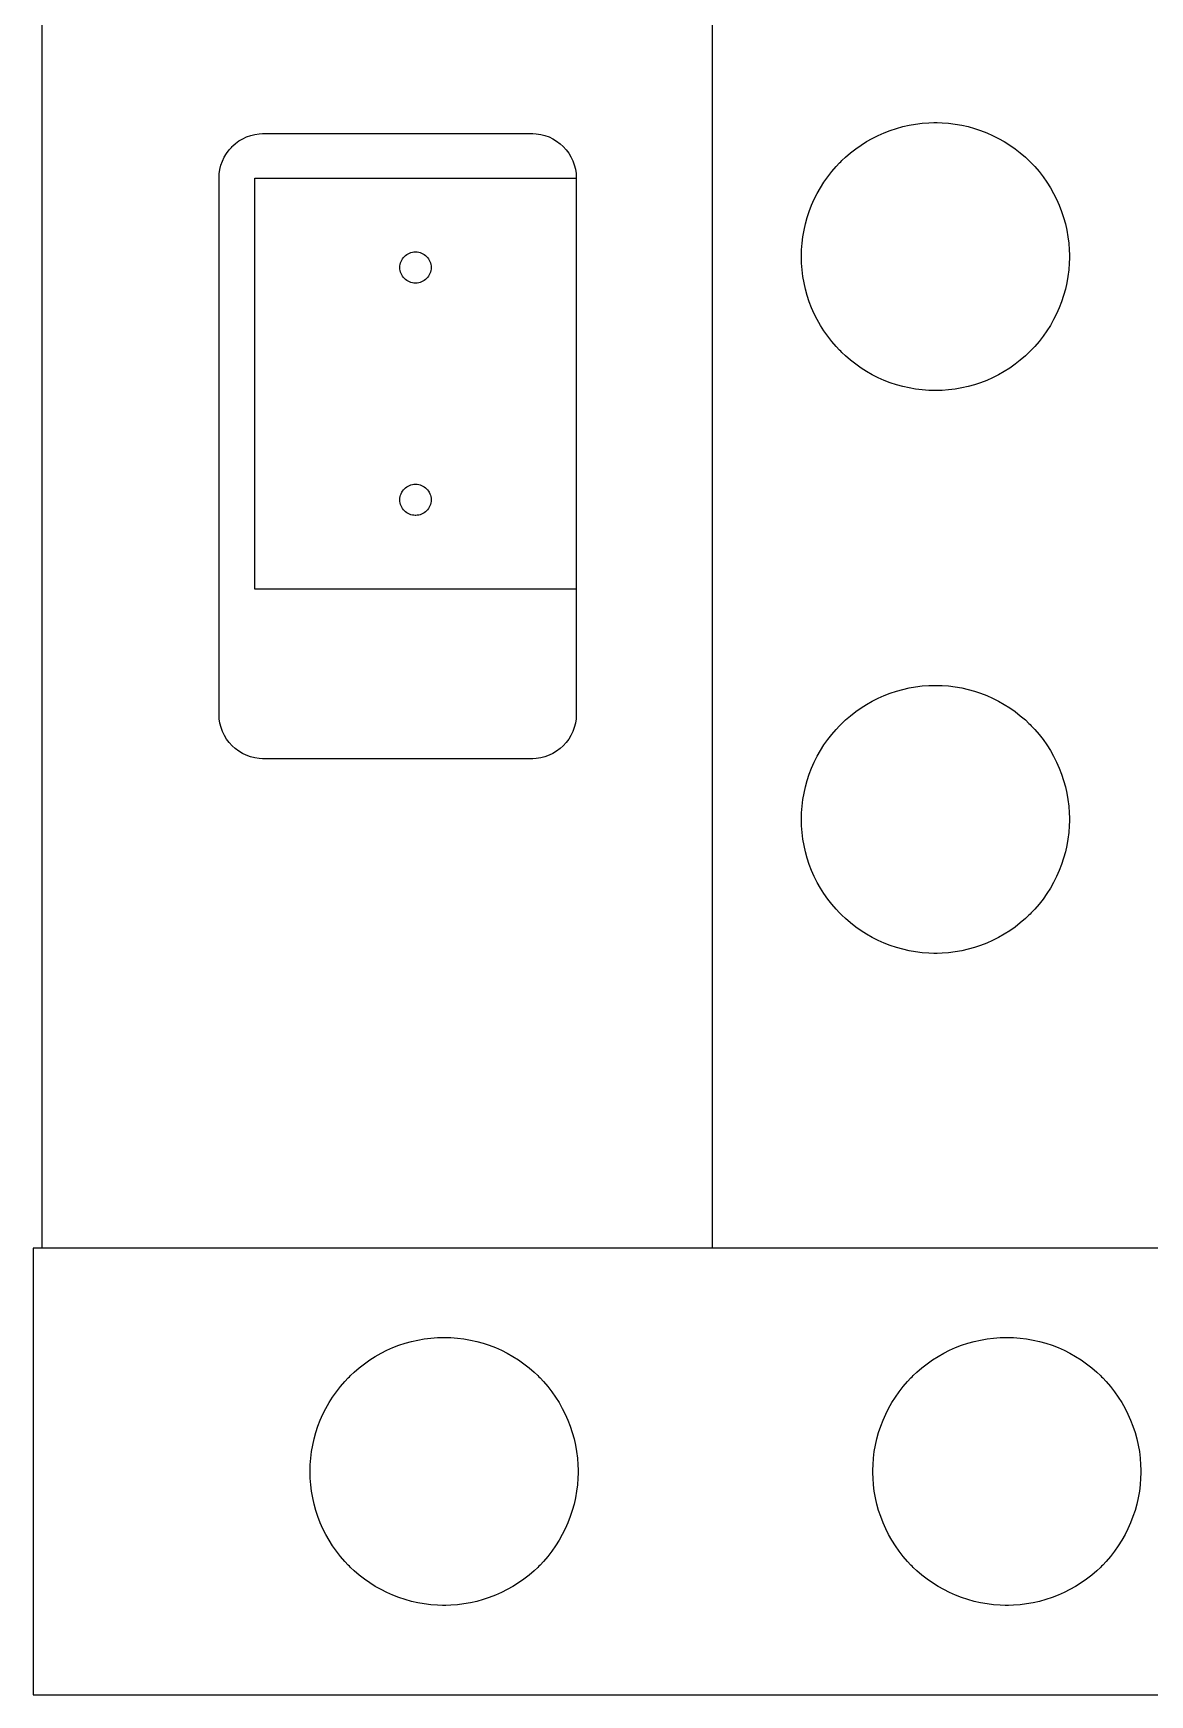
# Model space of a CAD drawing. Extents: x 4 to 852, y 115 to 636.
# Drawn here: x 4.1 to 129.1, y 333 to 519 of the extents above; entities that cross this region are included whole.
import ezdxf

# ---------------------------------------------------------------- set-up
doc = ezdxf.new("R2010")
doc.units = 0

msp = doc.modelspace()

# ---------------------------------------------------------------- linework, layer by layer
for p, q in [((80.136195, 632.98689), (80.136195, 382.988205)), ((5.136298, 382.988205), (5.136298, 572.986964)), ((98.726878, 507.550048), (99.395977, 507.846048)), ((99.395977, 507.846048), (100.078577, 508.110048)), ((100.078577, 508.110048), (100.773576, 508.340048)), ((100.773576, 508.340048), (101.479976, 508.536046)), ((101.479976, 508.536046), (102.196173, 508.697047)), ((102.196173, 508.697047), (102.921072, 508.823047)), ((102.921072, 508.823047), (103.653173, 508.915045)), ((103.653173, 508.915045), (104.392172, 508.969046)), ((104.392172, 508.969046), (104.950169, 508.987038)), ((104.950169, 508.987038), (105.136169, 508.987038)), ((105.136169, 508.987038), (105.32217, 508.987038)), ((105.32217, 508.987038), (105.880168, 508.969046)), ((105.880168, 508.969046), (106.61917, 508.915045)), ((106.61917, 508.915045), (107.351168, 508.823047)), ((107.351168, 508.823047), (108.076167, 508.697047)), ((108.076167, 508.697047), (108.792166, 508.536046)), ((108.792166, 508.536046), (109.499163, 508.340048)), ((109.499163, 508.340048), (110.194165, 508.110048)), ((110.194165, 508.110048), (110.876162, 507.846048)), ((110.876162, 507.846048), (111.545163, 507.550048)), ((25.774662, 505.53705), (26.066861, 505.932049)), ((26.066861, 505.932049), (26.311661, 506.211049)), ((26.311661, 506.211049), (26.399061, 506.298049)), ((26.399061, 506.298049), (26.486461, 506.386049)), ((26.486461, 506.386049), (26.76576, 506.630048)), ((26.76576, 506.630048), (27.16056, 506.92305)), ((27.16056, 506.92305), (27.580159, 507.173049)), ((27.580159, 507.173049), (28.021159, 507.382048)), ((28.021159, 507.382048), (28.480358, 507.547048)), ((28.480358, 507.547048), (28.954458, 507.667047)), ((28.954458, 507.667047), (29.440357, 507.739048)), ((29.440357, 507.739048), (29.811056, 507.76204)), ((29.811056, 507.76204), (29.934656, 507.76204)), ((29.934656, 507.76204), (59.934618, 507.76204)), ((59.934618, 507.76204), (60.062219, 507.76204)), ((60.062219, 507.76204), (60.445719, 507.737037)), ((60.445719, 507.737037), (60.942217, 507.661038)), ((60.942217, 507.661038), (61.421416, 507.539036)), ((61.421416, 507.539036), (61.880716, 507.371036)), ((61.880716, 507.371036), (62.317815, 507.160037)), ((62.317815, 507.160037), (62.730015, 506.910038)), ((62.730015, 506.910038), (63.115015, 506.621039)), ((63.115015, 506.621039), (63.470014, 506.298039)), ((63.470014, 506.298039), (63.792815, 505.94304)), ((63.792815, 505.94304), (64.080515, 505.55804)), ((95.629783, 505.591052), (96.21208, 506.044049)), ((96.21208, 506.044049), (96.814081, 506.468049)), ((96.814081, 506.468049), (97.434779, 506.86005)), ((97.434779, 506.86005), (98.072879, 507.22105)), ((98.072879, 507.22105), (98.726878, 507.550048)), ((111.545163, 507.550048), (112.199162, 507.22105)), ((112.199162, 507.22105), (112.837161, 506.86005)), ((112.837161, 506.86005), (113.458159, 506.468049)), ((113.458159, 506.468049), (114.060159, 506.044049)), ((114.060159, 506.044049), (114.642157, 505.591052)), ((25.031562, 503.743053), (25.150562, 504.216051)), ((25.150562, 504.216051), (25.315162, 504.676052)), ((25.315162, 504.676052), (25.523662, 505.118051)), ((25.523662, 505.118051), (25.774662, 505.53705)), ((64.080515, 505.55804), (64.331014, 505.146042)), ((64.331014, 505.146042), (64.541514, 504.710041)), ((64.541514, 504.710041), (64.709712, 504.250042)), ((64.709712, 504.250042), (64.832912, 503.771043)), ((94.016584, 504.055052), (94.397983, 504.464052)), ((94.397983, 504.464052), (94.529584, 504.594053)), ((94.529584, 504.594053), (94.661084, 504.72605)), ((94.661084, 504.72605), (95.068582, 505.10805)), ((95.068582, 505.10805), (95.629783, 505.591052)), ((114.642157, 505.591052), (115.204158, 505.10805)), ((115.204158, 505.10805), (115.611158, 504.72605)), ((115.611158, 504.72605), (115.743156, 504.594053)), ((115.743156, 504.594053), (115.874156, 504.464052)), ((115.874156, 504.464052), (116.255155, 504.055052)), ((24.934663, 502.886053), (24.958962, 503.257054)), ((24.934663, 502.762053), (24.934663, 502.886053)), ((24.934664, 502.762043), (24.934663, 502.762053)), ((24.934664, 442.762119), (24.934664, 502.762043)), ((24.958962, 503.257054), (25.031562, 503.743053)), ((28.934658, 456.762111), (28.934658, 502.762053)), ((28.934658, 502.762053), (64.934613, 502.762053)), ((64.832912, 503.771043), (64.908713, 503.275043)), ((64.908713, 503.275043), (64.934615, 502.890043)), ((64.934615, 502.890043), (64.934615, 502.762043)), ((64.934615, 502.762043), (64.934615, 442.762119)), ((92.264087, 501.689056), (92.656386, 502.310056)), ((92.656386, 502.310056), (93.079584, 502.912054)), ((93.079584, 502.912054), (93.533185, 503.494054)), ((93.533185, 503.494054), (94.016584, 504.055052)), ((116.255155, 504.055052), (116.739154, 503.494054)), ((116.739154, 503.494054), (117.193155, 502.912054)), ((117.193155, 502.912054), (117.616155, 502.310056)), ((117.616155, 502.310056), (118.008153, 501.689056)), ((91.277988, 499.728059), (91.574388, 500.397057)), ((91.574388, 500.397057), (91.903288, 501.051056)), ((91.903288, 501.051056), (92.264087, 501.689056)), ((118.008153, 501.689056), (118.369152, 501.051056)), ((118.369152, 501.051056), (118.698153, 500.397057)), ((118.698153, 500.397057), (118.994153, 499.728059)), ((90.784589, 498.350061), (91.014588, 499.046059)), ((91.014588, 499.046059), (91.277988, 499.728059)), ((118.994153, 499.728059), (119.258151, 499.046059)), ((119.258151, 499.046059), (119.488151, 498.350061)), ((90.300489, 496.203062), (90.42709, 496.928062)), ((90.42709, 496.928062), (90.588588, 497.64406)), ((90.588588, 497.64406), (90.784589, 498.350061)), ((119.488151, 498.350061), (119.684151, 497.64406)), ((119.684151, 497.64406), (119.845153, 496.928062)), ((119.845153, 496.928062), (119.972152, 496.203062)), ((90.15459, 494.732065), (90.209589, 495.471064)), ((90.209589, 495.471064), (90.300489, 496.203062)), ((119.972152, 496.203062), (120.06315, 495.471064)), ((120.06315, 495.471064), (120.118152, 494.732065)), ((45.184619, 492.808065), (45.193429, 492.942066)), ((45.193429, 492.942066), (45.220031, 493.115066)), ((45.220031, 493.115066), (45.263229, 493.283066)), ((45.263229, 493.283066), (45.32193, 493.444065)), ((45.32193, 493.444065), (45.39573, 493.597065)), ((45.39573, 493.597065), (45.48333, 493.742064)), ((45.48333, 493.742064), (45.584129, 493.876065)), ((45.584129, 493.876065), (45.697129, 494.000065)), ((45.697129, 494.000065), (45.821428, 494.114066)), ((45.821428, 494.114066), (45.95613, 494.214065)), ((45.95613, 494.214065), (46.100428, 494.301065)), ((46.100428, 494.301065), (46.253328, 494.375063)), ((46.253328, 494.375063), (46.414128, 494.435066)), ((46.414128, 494.435066), (46.581829, 494.478066)), ((46.581829, 494.478066), (46.755528, 494.504074)), ((46.755528, 494.504074), (46.889727, 494.512065)), ((46.889727, 494.512065), (46.934626, 494.512065)), ((46.934626, 494.512065), (46.979127, 494.512065)), ((46.979127, 494.512065), (47.113426, 494.504074)), ((47.113426, 494.504074), (47.287228, 494.478066)), ((47.287228, 494.478066), (47.454826, 494.435066)), ((47.454826, 494.435066), (47.615727, 494.375063)), ((47.615727, 494.375063), (47.768626, 494.301065)), ((47.768626, 494.301065), (47.912927, 494.214065)), ((47.912927, 494.214065), (48.047627, 494.114066)), ((48.047627, 494.114066), (48.171925, 494.000065)), ((48.171925, 494.000065), (48.284825, 493.876065)), ((48.284825, 493.876065), (48.385727, 493.742064)), ((48.385727, 493.742064), (48.473224, 493.597065)), ((48.473224, 493.597065), (48.546926, 493.444065)), ((48.546926, 493.444065), (48.605825, 493.283066)), ((48.605825, 493.283066), (48.648926, 493.115066)), ((48.648926, 493.115066), (48.675426, 492.942066)), ((48.675426, 492.942066), (48.684634, 492.808065)), ((90.136202, 494.173065), (90.15459, 494.732065)), ((90.136202, 493.987066), (90.136202, 494.173065)), ((90.136202, 493.803064), (90.136202, 493.987066)), ((90.15459, 493.244066), (90.136202, 493.803064)), ((90.209589, 492.505068), (90.15459, 493.244066)), ((120.118152, 493.244066), (120.06315, 492.505068)), ((120.118152, 494.732065), (120.136144, 494.173065)), ((120.136144, 493.803064), (120.118152, 493.244066)), ((120.136144, 494.173065), (120.136144, 493.987066)), ((120.136144, 493.987066), (120.136144, 493.803064)), ((45.184619, 492.762068), (45.184619, 492.808065)), ((45.184619, 492.718067), (45.184619, 492.762068)), ((45.193429, 492.585067), (45.184619, 492.718067)), ((45.220031, 492.411066), (45.193429, 492.585067)), ((45.263229, 492.243067), (45.220031, 492.411066)), ((45.32193, 492.082068), (45.263229, 492.243067)), ((45.39573, 491.929068), (45.32193, 492.082068)), ((45.48333, 491.785068), (45.39573, 491.929068)), ((45.584129, 491.650068), (45.48333, 491.785068)), ((45.697129, 491.525068), (45.584129, 491.650068)), ((45.821428, 491.412067), (45.697129, 491.525068)), ((45.95613, 491.312068), (45.821428, 491.412067)), ((46.100428, 491.225068), (45.95613, 491.312068)), ((46.253328, 491.150069), (46.100428, 491.225068)), ((46.414128, 491.09107), (46.253328, 491.150069)), ((46.581829, 491.04807), (46.414128, 491.09107)), ((46.755528, 491.022061), (46.581829, 491.04807)), ((47.287228, 491.04807), (47.113426, 491.022061)), ((47.454826, 491.09107), (47.287228, 491.04807)), ((47.615727, 491.150069), (47.454826, 491.09107)), ((47.768626, 491.225068), (47.615727, 491.150069)), ((47.912927, 491.312068), (47.768626, 491.225068)), ((48.047627, 491.412067), (47.912927, 491.312068)), ((48.171925, 491.525068), (48.047627, 491.412067)), ((48.284825, 491.650068), (48.171925, 491.525068)), ((48.385727, 491.785068), (48.284825, 491.650068)), ((48.473224, 491.929068), (48.385727, 491.785068)), ((48.546926, 492.082068), (48.473224, 491.929068)), ((48.605825, 492.243067), (48.546926, 492.082068)), ((48.648926, 492.411066), (48.605825, 492.243067)), ((48.675426, 492.585067), (48.648926, 492.411066)), ((48.684634, 492.718067), (48.675426, 492.585067)), ((48.684634, 492.808065), (48.684634, 492.762068)), ((48.684634, 492.762068), (48.684634, 492.718067)), ((90.300489, 491.773067), (90.209589, 492.505068)), ((90.42709, 491.04807), (90.300489, 491.773067)), ((90.588588, 490.332068), (90.42709, 491.04807)), ((119.845153, 491.04807), (119.684151, 490.332068)), ((119.972152, 491.773067), (119.845153, 491.04807)), ((120.06315, 492.505068), (119.972152, 491.773067)), ((46.889727, 491.01206), (46.755528, 491.022061)), ((46.934626, 491.01206), (46.889727, 491.01206)), ((46.979127, 491.01206), (46.934626, 491.01206)), ((47.113426, 491.022061), (46.979127, 491.01206)), ((90.784589, 489.625071), (90.588588, 490.332068)), ((91.014588, 488.930072), (90.784589, 489.625071)), ((119.488151, 489.625071), (119.258151, 488.930072)), ((119.684151, 490.332068), (119.488151, 489.625071)), ((91.277988, 488.247072), (91.014588, 488.930072)), ((91.574388, 487.579072), (91.277988, 488.247072)), ((91.903288, 486.925073), (91.574388, 487.579072)), ((118.698153, 487.579072), (118.369152, 486.925073)), ((118.994153, 488.247072), (118.698153, 487.579072)), ((119.258151, 488.930072), (118.994153, 488.247072)), ((92.264087, 486.286076), (91.903288, 486.925073)), ((92.656386, 485.667076), (92.264087, 486.286076)), ((93.079584, 485.064075), (92.656386, 485.667076)), ((117.616155, 485.667076), (117.193155, 485.064075)), ((118.008153, 486.286076), (117.616155, 485.667076)), ((118.369152, 486.925073), (118.008153, 486.286076)), ((93.533185, 484.482078), (93.079584, 485.064075)), ((94.016584, 483.921077), (93.533185, 484.482078)), ((94.397983, 483.512079), (94.016584, 483.921077)), ((116.255155, 483.921077), (115.874156, 483.512079)), ((116.739154, 484.482078), (116.255155, 483.921077)), ((117.193155, 485.064075), (116.739154, 484.482078)), ((94.529584, 483.382079), (94.397983, 483.512079)), ((94.661084, 483.250079), (94.529584, 483.382079)), ((95.068582, 482.868079), (94.661084, 483.250079)), ((95.629783, 482.38508), (95.068582, 482.868079)), ((96.21208, 481.932079), (95.629783, 482.38508)), ((96.814081, 481.50808), (96.21208, 481.932079)), ((114.060159, 481.932079), (113.458159, 481.50808)), ((114.642157, 482.38508), (114.060159, 481.932079)), ((115.204158, 482.868079), (114.642157, 482.38508)), ((115.611158, 483.250079), (115.204158, 482.868079)), ((115.743156, 483.382079), (115.611158, 483.250079)), ((115.874156, 483.512079), (115.743156, 483.382079)), ((97.434779, 481.117082), (96.814081, 481.50808)), ((98.072879, 480.755082), (97.434779, 481.117082)), ((98.726878, 480.426081), (98.072879, 480.755082)), ((99.395977, 480.130081), (98.726878, 480.426081)), ((100.078577, 479.867083), (99.395977, 480.130081)), ((110.876162, 480.130081), (110.194165, 479.867083)), ((111.545163, 480.426081), (110.876162, 480.130081)), ((112.199162, 480.755082), (111.545163, 480.426081)), ((112.837161, 481.117082), (112.199162, 480.755082)), ((113.458159, 481.50808), (112.837161, 481.117082)), ((100.773576, 479.636084), (100.078577, 479.867083)), ((101.479976, 479.440083), (100.773576, 479.636084)), ((102.196173, 479.279085), (101.479976, 479.440083)), ((102.921072, 479.153085), (102.196173, 479.279085)), ((103.653173, 479.061084), (102.921072, 479.153085)), ((104.392172, 479.007083), (103.653173, 479.061084)), ((104.950169, 478.98708), (104.392172, 479.007083)), ((105.136169, 478.98708), (104.950169, 478.98708)), ((105.32217, 478.98708), (105.136169, 478.98708)), ((105.880168, 479.007083), (105.32217, 478.98708)), ((106.61917, 479.061084), (105.880168, 479.007083)), ((107.351168, 479.153085), (106.61917, 479.061084)), ((108.076167, 479.279085), (107.351168, 479.153085)), ((108.792166, 479.440083), (108.076167, 479.279085)), ((109.499163, 479.636084), (108.792166, 479.440083)), ((110.194165, 479.867083), (109.499163, 479.636084)), ((45.184619, 466.8081), (45.193429, 466.941098)), ((45.193429, 466.941098), (45.220031, 467.115098)), ((45.220031, 467.115098), (45.263229, 467.283098)), ((45.263229, 467.283098), (45.32193, 467.444099)), ((45.32193, 467.444099), (45.39573, 467.5971)), ((45.39573, 467.5971), (45.48333, 467.742099)), ((45.48333, 467.742099), (45.584129, 467.876097)), ((45.584129, 467.876097), (45.697129, 468.000096)), ((45.697129, 468.000096), (45.821428, 468.114097)), ((45.821428, 468.114097), (45.95613, 468.214097)), ((45.95613, 468.214097), (46.100428, 468.301097)), ((46.100428, 468.301097), (46.253328, 468.375098)), ((46.253328, 468.375098), (46.414128, 468.435097)), ((46.414128, 468.435097), (46.581829, 468.478097)), ((46.581829, 468.478097), (46.755528, 468.504106)), ((46.755528, 468.504106), (46.889727, 468.512096)), ((46.889727, 468.512096), (46.934626, 468.512096)), ((46.934626, 468.512096), (46.979127, 468.512096)), ((46.979127, 468.512096), (47.113426, 468.504106)), ((47.113426, 468.504106), (47.287228, 468.478097)), ((47.287228, 468.478097), (47.454826, 468.435097)), ((47.454826, 468.435097), (47.615727, 468.375098)), ((47.615727, 468.375098), (47.768626, 468.301097)), ((47.768626, 468.301097), (47.912927, 468.214097)), ((47.912927, 468.214097), (48.047627, 468.114097)), ((48.047627, 468.114097), (48.171925, 468.000096)), ((48.171925, 468.000096), (48.284825, 467.876097)), ((48.284825, 467.876097), (48.385727, 467.742099)), ((48.385727, 467.742099), (48.473224, 467.5971)), ((48.473224, 467.5971), (48.546926, 467.444099)), ((48.546926, 467.444099), (48.605825, 467.283098)), ((48.605825, 467.283098), (48.648926, 467.115098)), ((48.648926, 467.115098), (48.675426, 466.941098)), ((48.675426, 466.941098), (48.684634, 466.8081)), ((45.184619, 466.762099), (45.184619, 466.8081)), ((45.184619, 466.718099), (45.184619, 466.762099)), ((45.193429, 466.585099), (45.184619, 466.718099)), ((45.220031, 466.411101), (45.193429, 466.585099)), ((45.263229, 466.243099), (45.220031, 466.411101)), ((45.32193, 466.0821), (45.263229, 466.243099)), ((45.39573, 465.9291), (45.32193, 466.0821)), ((45.48333, 465.7851), (45.39573, 465.9291)), ((45.584129, 465.650099), (45.48333, 465.7851)), ((45.697129, 465.5251), (45.584129, 465.650099)), ((45.821428, 465.412102), (45.697129, 465.5251)), ((45.95613, 465.3121), (45.821428, 465.412102)), ((46.100428, 465.225102), (45.95613, 465.3121)), ((46.253328, 465.150101), (46.100428, 465.225102)), ((46.414128, 465.091102), (46.253328, 465.150101)), ((46.581829, 465.048102), (46.414128, 465.091102)), ((46.755528, 465.022093), (46.581829, 465.048102)), ((46.889727, 465.012092), (46.755528, 465.022093)), ((46.934626, 465.012092), (46.889727, 465.012092)), ((46.979127, 465.012092), (46.934626, 465.012092)), ((47.113426, 465.022093), (46.979127, 465.012092)), ((47.287228, 465.048102), (47.113426, 465.022093)), ((47.454826, 465.091102), (47.287228, 465.048102)), ((47.615727, 465.150101), (47.454826, 465.091102)), ((47.768626, 465.225102), (47.615727, 465.150101)), ((47.912927, 465.3121), (47.768626, 465.225102)), ((48.047627, 465.412102), (47.912927, 465.3121)), ((48.171925, 465.5251), (48.047627, 465.412102)), ((48.284825, 465.650099), (48.171925, 465.5251)), ((48.385727, 465.7851), (48.284825, 465.650099)), ((48.473224, 465.9291), (48.385727, 465.7851)), ((48.546926, 466.0821), (48.473224, 465.9291)), ((48.605825, 466.243099), (48.546926, 466.0821)), ((48.648926, 466.411101), (48.605825, 466.243099)), ((48.675426, 466.585099), (48.648926, 466.411101)), ((48.684634, 466.718099), (48.675426, 466.585099)), ((48.684634, 466.8081), (48.684634, 466.762099)), ((48.684634, 466.762099), (48.684634, 466.718099)), ((64.934613, 456.762111), (28.934658, 456.762111)), ((98.072879, 444.221128), (98.726878, 444.550126)), ((98.726878, 444.550126), (99.395977, 444.846126)), ((99.395977, 444.846126), (100.078577, 445.110127)), ((100.078577, 445.110127), (100.773576, 445.340126)), ((100.773576, 445.340126), (101.479976, 445.536127)), ((101.479976, 445.536127), (102.196173, 445.697125)), ((102.196173, 445.697125), (102.921072, 445.823125)), ((102.921072, 445.823125), (103.653173, 445.915126)), ((103.653173, 445.915126), (104.392172, 445.969125)), ((104.392172, 445.969125), (104.950169, 445.987116)), ((104.950169, 445.987116), (105.136169, 445.987116)), ((105.136169, 445.987116), (105.32217, 445.987116)), ((105.32217, 445.987116), (105.880168, 445.969125)), ((105.880168, 445.969125), (106.61917, 445.915126)), ((106.61917, 445.915126), (107.351168, 445.823125)), ((107.351168, 445.823125), (108.076167, 445.697125)), ((108.076167, 445.697125), (108.792166, 445.536127)), ((108.792166, 445.536127), (109.499163, 445.340126)), ((109.499163, 445.340126), (110.194165, 445.110127)), ((110.194165, 445.110127), (110.876162, 444.846126)), ((110.876162, 444.846126), (111.545163, 444.550126)), ((111.545163, 444.550126), (112.199162, 444.221128)), ((24.934664, 442.63512), (24.934664, 442.762119)), ((64.934615, 442.762119), (64.934615, 442.63512)), ((95.629783, 442.59113), (96.21208, 443.044128)), ((96.21208, 443.044128), (96.814081, 443.468127)), ((96.814081, 443.468127), (97.434779, 443.860128)), ((97.434779, 443.860128), (98.072879, 444.221128)), ((112.199162, 444.221128), (112.837161, 443.860128)), ((112.837161, 443.860128), (113.458159, 443.468127)), ((113.458159, 443.468127), (114.060159, 443.044128)), ((114.060159, 443.044128), (114.642157, 442.59113)), ((24.960363, 442.25112), (24.934664, 442.63512)), ((25.036163, 441.755119), (24.960363, 442.25112)), ((25.159362, 441.276121), (25.036163, 441.755119)), ((25.327362, 440.816122), (25.159362, 441.276121)), ((64.709712, 441.276121), (64.541514, 440.816122)), ((64.832912, 441.755119), (64.709712, 441.276121)), ((64.908713, 442.25112), (64.832912, 441.755119)), ((64.934615, 442.63512), (64.908713, 442.25112)), ((93.533185, 440.494132), (94.016584, 441.05513)), ((94.016584, 441.05513), (94.397983, 441.464131)), ((94.397983, 441.464131), (94.529584, 441.594131)), ((94.529584, 441.594131), (94.661084, 441.726131)), ((94.661084, 441.726131), (95.068582, 442.108131)), ((95.068582, 442.108131), (95.629783, 442.59113)), ((114.642157, 442.59113), (115.204158, 442.108131)), ((115.204158, 442.108131), (115.611158, 441.726131)), ((115.611158, 441.726131), (115.743156, 441.594131)), ((115.743156, 441.594131), (115.874156, 441.464131)), ((115.874156, 441.464131), (116.255155, 441.05513)), ((116.255155, 441.05513), (116.739154, 440.494132)), ((25.537962, 440.379121), (25.327362, 440.816122)), ((25.788561, 439.968123), (25.537962, 440.379121)), ((26.076261, 439.582123), (25.788561, 439.968123)), ((26.399061, 439.228124), (26.076261, 439.582123)), ((26.75406, 438.905124), (26.399061, 439.228124)), ((63.470014, 439.228124), (63.115015, 438.905124)), ((63.792815, 439.582123), (63.470014, 439.228124)), ((64.080515, 439.968123), (63.792815, 439.582123)), ((64.331014, 440.379121), (64.080515, 439.968123)), ((64.541514, 440.816122), (64.331014, 440.379121)), ((92.264087, 438.689134), (92.656386, 439.310134)), ((92.656386, 439.310134), (93.079584, 439.912132)), ((93.079584, 439.912132), (93.533185, 440.494132)), ((116.739154, 440.494132), (117.193155, 439.912132)), ((117.193155, 439.912132), (117.616155, 439.310134)), ((117.616155, 439.310134), (118.008153, 438.689134)), ((27.13896, 438.617125), (26.75406, 438.905124)), ((27.551259, 438.367123), (27.13896, 438.617125)), ((27.988359, 438.155124), (27.551259, 438.367123)), ((28.447658, 437.987124), (27.988359, 438.155124)), ((28.926858, 437.865125), (28.447658, 437.987124)), ((29.423357, 437.789126), (28.926858, 437.865125)), ((29.806656, 437.762125), (29.423357, 437.789126)), ((29.934656, 437.762125), (29.806656, 437.762125)), ((59.934618, 437.762125), (29.934656, 437.762125)), ((60.062219, 437.762125), (59.934618, 437.762125)), ((60.445719, 437.789126), (60.062219, 437.762125)), ((60.942217, 437.865125), (60.445719, 437.789126)), ((61.421416, 437.987124), (60.942217, 437.865125)), ((61.880716, 438.155124), (61.421416, 437.987124)), ((62.317815, 438.367123), (61.880716, 438.155124)), ((62.730015, 438.617125), (62.317815, 438.367123)), ((63.115015, 438.905124), (62.730015, 438.617125)), ((91.277988, 436.728137), (91.574388, 437.397136)), ((91.574388, 437.397136), (91.903288, 438.051134)), ((91.903288, 438.051134), (92.264087, 438.689134)), ((118.008153, 438.689134), (118.369152, 438.051134)), ((118.369152, 438.051134), (118.698153, 437.397136)), ((118.698153, 437.397136), (118.994153, 436.728137)), ((90.588588, 434.644139), (90.784589, 435.350139)), ((90.784589, 435.350139), (91.014588, 436.046138)), ((91.014588, 436.046138), (91.277988, 436.728137)), ((118.994153, 436.728137), (119.258151, 436.046138)), ((119.258151, 436.046138), (119.488151, 435.350139)), ((119.488151, 435.350139), (119.684151, 434.644139)), ((90.300489, 433.20314), (90.42709, 433.92814)), ((90.42709, 433.92814), (90.588588, 434.644139)), ((119.684151, 434.644139), (119.845153, 433.92814)), ((119.845153, 433.92814), (119.972152, 433.20314)), ((90.136202, 431.173143), (90.15459, 431.732144)), ((90.15459, 431.732144), (90.209589, 432.471142)), ((90.209589, 432.471142), (90.300489, 433.20314)), ((119.972152, 433.20314), (120.06315, 432.471142)), ((120.06315, 432.471142), (120.118152, 431.732144)), ((120.118152, 431.732144), (120.136144, 431.173143)), ((90.136202, 430.987144), (90.136202, 431.173143)), ((90.136202, 430.803145), (90.136202, 430.987144)), ((90.15459, 430.244145), (90.136202, 430.803145)), ((90.209589, 429.505146), (90.15459, 430.244145)), ((120.118152, 430.244145), (120.06315, 429.505146)), ((120.136144, 430.803145), (120.118152, 430.244145)), ((120.136144, 431.173143), (120.136144, 430.987144)), ((120.136144, 430.987144), (120.136144, 430.803145)), ((90.300489, 428.773148), (90.209589, 429.505146)), ((90.42709, 428.048148), (90.300489, 428.773148)), ((90.588588, 427.33215), (90.42709, 428.048148)), ((119.845153, 428.048148), (119.684151, 427.33215)), ((119.972152, 428.773148), (119.845153, 428.048148)), ((120.06315, 429.505146), (119.972152, 428.773148)), ((90.784589, 426.625149), (90.588588, 427.33215)), ((91.014588, 425.930151), (90.784589, 426.625149)), ((119.488151, 426.625149), (119.258151, 425.930151)), ((119.684151, 427.33215), (119.488151, 426.625149)), ((91.277988, 425.247151), (91.014588, 425.930151)), ((91.574388, 424.579153), (91.277988, 425.247151)), ((91.903288, 423.925154), (91.574388, 424.579153)), ((118.698153, 424.579153), (118.369152, 423.925154)), ((118.994153, 425.247151), (118.698153, 424.579153)), ((119.258151, 425.930151), (118.994153, 425.247151)), ((92.264087, 423.286154), (91.903288, 423.925154)), ((92.656386, 422.667154), (92.264087, 423.286154)), ((93.079584, 422.064156), (92.656386, 422.667154)), ((117.616155, 422.667154), (117.193155, 422.064156)), ((118.008153, 423.286154), (117.616155, 422.667154)), ((118.369152, 423.925154), (118.008153, 423.286154)), ((93.533185, 421.482156), (93.079584, 422.064156)), ((94.016584, 420.921158), (93.533185, 421.482156)), ((94.397983, 420.512158), (94.016584, 420.921158)), ((94.529584, 420.382157), (94.397983, 420.512158)), ((94.661084, 420.250157), (94.529584, 420.382157)), ((115.743156, 420.382157), (115.611158, 420.250157)), ((115.874156, 420.512158), (115.743156, 420.382157)), ((116.255155, 420.921158), (115.874156, 420.512158)), ((116.739154, 421.482156), (116.255155, 420.921158)), ((117.193155, 422.064156), (116.739154, 421.482156)), ((95.068582, 419.868157), (94.661084, 420.250157)), ((95.629783, 419.385158), (95.068582, 419.868157)), ((96.21208, 418.93216), (95.629783, 419.385158)), ((96.814081, 418.508161), (96.21208, 418.93216)), ((97.434779, 418.11716), (96.814081, 418.508161)), ((113.458159, 418.508161), (112.837161, 418.11716)), ((114.060159, 418.93216), (113.458159, 418.508161)), ((114.642157, 419.385158), (114.060159, 418.93216)), ((115.204158, 419.868157), (114.642157, 419.385158)), ((115.611158, 420.250157), (115.204158, 419.868157)), ((98.072879, 417.75516), (97.434779, 418.11716)), ((98.726878, 417.426162), (98.072879, 417.75516)), ((99.395977, 417.130162), (98.726878, 417.426162)), ((100.078577, 416.867162), (99.395977, 417.130162)), ((100.773576, 416.636162), (100.078577, 416.867162)), ((110.194165, 416.867162), (109.499163, 416.636162)), ((110.876162, 417.130162), (110.194165, 416.867162)), ((111.545163, 417.426162), (110.876162, 417.130162)), ((112.199162, 417.75516), (111.545163, 417.426162)), ((112.837161, 418.11716), (112.199162, 417.75516)), ((101.479976, 416.440162), (100.773576, 416.636162)), ((102.196173, 416.279163), (101.479976, 416.440162)), ((102.921072, 416.153163), (102.196173, 416.279163)), ((103.653173, 416.061162), (102.921072, 416.153163)), ((104.392172, 416.007164), (103.653173, 416.061162)), ((104.950169, 415.987161), (104.392172, 416.007164)), ((105.136169, 415.987161), (104.950169, 415.987161)), ((105.32217, 415.987161), (105.136169, 415.987161)), ((105.880168, 416.007164), (105.32217, 415.987161)), ((106.61917, 416.061162), (105.880168, 416.007164)), ((107.351168, 416.153163), (106.61917, 416.061162)), ((108.076167, 416.279163), (107.351168, 416.153163)), ((108.792166, 416.440162), (108.076167, 416.279163)), ((109.499163, 416.636162), (108.792166, 416.440162)), ((224.132013, 382.988205), (4.132289, 382.988205)), ((4.132289, 382.988205), (4.132289, 332.988167)), ((44.391944, 371.846218), (45.074642, 372.110219)), ((45.074642, 372.110219), (45.769641, 372.340219)), ((45.769641, 372.340219), (46.476041, 372.536219)), ((46.476041, 372.536219), (47.19224, 372.697218)), ((47.19224, 372.697218), (47.91724, 372.824218)), ((47.91724, 372.824218), (48.649638, 372.915218)), ((48.649638, 372.915218), (49.388438, 372.970217)), ((49.388438, 372.970217), (49.946237, 372.988209)), ((49.946237, 372.988209), (50.132236, 372.988209)), ((50.132236, 372.988209), (50.318236, 372.988209)), ((50.318236, 372.988209), (50.876035, 372.970217)), ((50.876035, 372.970217), (51.614735, 372.915218)), ((51.614735, 372.915218), (52.347233, 372.824218)), ((52.347233, 372.824218), (53.072232, 372.697218)), ((53.072232, 372.697218), (53.788533, 372.536219)), ((53.788533, 372.536219), (54.494731, 372.340219)), ((54.494731, 372.340219), (55.18973, 372.110219)), ((55.18973, 372.110219), (55.872529, 371.846218)), ((107.392167, 371.846218), (108.074167, 372.110219)), ((108.074167, 372.110219), (108.769166, 372.340219)), ((108.769166, 372.340219), (109.476166, 372.536219)), ((109.476166, 372.536219), (110.192165, 372.697218)), ((110.192165, 372.697218), (110.917162, 372.824218)), ((110.917162, 372.824218), (111.649162, 372.915218)), ((111.649162, 372.915218), (112.388161, 372.970217)), ((112.388161, 372.970217), (112.946161, 372.988209)), ((112.946161, 372.988209), (113.132161, 372.988209)), ((113.132161, 372.988209), (113.31816, 372.988209)), ((113.31816, 372.988209), (113.87616, 372.970217)), ((113.87616, 372.970217), (114.615159, 372.915218)), ((114.615159, 372.915218), (115.347157, 372.824218)), ((115.347157, 372.824218), (116.072157, 372.697218)), ((116.072157, 372.697218), (116.788155, 372.536219)), ((116.788155, 372.536219), (117.494155, 372.340219)), ((117.494155, 372.340219), (118.189154, 372.110219)), ((118.189154, 372.110219), (118.872154, 371.846218)), ((41.208048, 370.04522), (41.810146, 370.46822)), ((41.810146, 370.46822), (42.430847, 370.860221)), ((42.430847, 370.860221), (43.068944, 371.22122)), ((43.068944, 371.22122), (43.722946, 371.550219)), ((43.722946, 371.550219), (44.391944, 371.846218)), ((55.872529, 371.846218), (56.541429, 371.550219)), ((56.541429, 371.550219), (57.195528, 371.22122)), ((57.195528, 371.22122), (57.833626, 370.860221)), ((57.833626, 370.860221), (58.454126, 370.46822)), ((58.454126, 370.46822), (59.056224, 370.04522)), ((104.20817, 370.04522), (104.810171, 370.46822)), ((104.810171, 370.46822), (105.431171, 370.860221)), ((105.431171, 370.860221), (106.069168, 371.22122)), ((106.069168, 371.22122), (106.723169, 371.550219)), ((106.723169, 371.550219), (107.392167, 371.846218)), ((118.872154, 371.846218), (119.541152, 371.550219)), ((119.541152, 371.550219), (120.195151, 371.22122)), ((120.195151, 371.22122), (120.83315, 370.860221)), ((120.83315, 370.860221), (121.454151, 370.46822)), ((121.454151, 370.46822), (122.056148, 370.04522)), ((39.012652, 368.056223), (39.394151, 368.463223)), ((39.394151, 368.463223), (39.525551, 368.595224)), ((39.525551, 368.595224), (39.657149, 368.726224)), ((39.657149, 368.726224), (40.064649, 369.107221)), ((40.064649, 369.107221), (40.625848, 369.591222)), ((40.625848, 369.591222), (41.208048, 370.04522)), ((59.056224, 370.04522), (59.638624, 369.591222)), ((59.638624, 369.591222), (60.199823, 369.107221)), ((60.199823, 369.107221), (60.607323, 368.726224)), ((60.607323, 368.726224), (60.738924, 368.595224)), ((60.738924, 368.595224), (60.870324, 368.463223)), ((60.870324, 368.463223), (61.251824, 368.056223)), ((102.012573, 368.056223), (102.394073, 368.463223)), ((102.394073, 368.463223), (102.525473, 368.595224)), ((102.525473, 368.595224), (102.657074, 368.726224)), ((102.657074, 368.726224), (103.064574, 369.107221)), ((103.064574, 369.107221), (103.625773, 369.591222)), ((103.625773, 369.591222), (104.20817, 370.04522)), ((122.056148, 370.04522), (122.638149, 369.591222)), ((122.638149, 369.591222), (123.200147, 369.107221)), ((123.200147, 369.107221), (123.607147, 368.726224)), ((123.607147, 368.726224), (123.739148, 368.595224)), ((123.739148, 368.595224), (123.870145, 368.463223)), ((123.870145, 368.463223), (124.252145, 368.056223)), ((37.652354, 366.310227), (38.075551, 366.912224)), ((38.075551, 366.912224), (38.52915, 367.494225)), ((38.52915, 367.494225), (39.012652, 368.056223)), ((61.251824, 368.056223), (61.735323, 367.494225)), ((61.735323, 367.494225), (62.188921, 366.912224)), ((62.188921, 366.912224), (62.612122, 366.310227)), ((100.652275, 366.310227), (101.075476, 366.912224)), ((101.075476, 366.912224), (101.529074, 367.494225)), ((101.529074, 367.494225), (102.012573, 368.056223)), ((124.252145, 368.056223), (124.735146, 367.494225)), ((124.735146, 367.494225), (125.189144, 366.912224)), ((125.189144, 366.912224), (125.612144, 366.310227)), ((36.570455, 364.397228), (36.899353, 365.051227)), ((36.899353, 365.051227), (37.260154, 365.689226)), ((37.260154, 365.689226), (37.652354, 366.310227)), ((62.612122, 366.310227), (63.004321, 365.689226)), ((63.004321, 365.689226), (63.36512, 365.051227)), ((63.36512, 365.051227), (63.69402, 364.397228)), ((99.570377, 364.397228), (99.899277, 365.051227)), ((99.899277, 365.051227), (100.260076, 365.689226)), ((100.260076, 365.689226), (100.652275, 366.310227)), ((125.612144, 366.310227), (126.004145, 365.689226)), ((126.004145, 365.689226), (126.365144, 365.051227)), ((126.365144, 365.051227), (126.694143, 364.397228)), ((35.780556, 362.351231), (36.010555, 363.04623)), ((36.010555, 363.04623), (36.274053, 363.72823)), ((36.274053, 363.72823), (36.570455, 364.397228)), ((63.69402, 364.397228), (63.990419, 363.72823)), ((63.990419, 363.72823), (64.25392, 363.04623)), ((64.25392, 363.04623), (64.483919, 362.351231)), ((98.780478, 362.351231), (99.010477, 363.04623)), ((99.010477, 363.04623), (99.273978, 363.72823)), ((99.273978, 363.72823), (99.570377, 364.397228)), ((126.694143, 364.397228), (126.990142, 363.72823)), ((126.990142, 363.72823), (127.254143, 363.04623)), ((127.254143, 363.04623), (127.484143, 362.351231)), ((35.296554, 360.203233), (35.423057, 360.928233)), ((35.423057, 360.928233), (35.584656, 361.644231)), ((35.584656, 361.644231), (35.780556, 362.351231)), ((64.483919, 362.351231), (64.679819, 361.644231)), ((64.679819, 361.644231), (64.841218, 360.928233)), ((64.841218, 360.928233), (64.967818, 360.203233)), ((98.296478, 360.203233), (98.422978, 360.928233)), ((98.422978, 360.928233), (98.584578, 361.644231)), ((98.584578, 361.644231), (98.780478, 362.351231)), ((127.484143, 362.351231), (127.68014, 361.644231)), ((127.68014, 361.644231), (127.841142, 360.928233)), ((127.841142, 360.928233), (127.968142, 360.203233)), ((35.150555, 358.732236), (35.205556, 359.471235)), ((35.205556, 359.471235), (35.296554, 360.203233)), ((64.967818, 360.203233), (65.058718, 359.471235)), ((65.058718, 359.471235), (65.113717, 358.732236)), ((98.150479, 358.732236), (98.205478, 359.471235)), ((98.205478, 359.471235), (98.296478, 360.203233)), ((127.968142, 360.203233), (128.059142, 359.471235)), ((128.059142, 359.471235), (128.114141, 358.732236)), ((35.132246, 358.174236), (35.150555, 358.732236)), ((35.132246, 357.988237), (35.132246, 358.174236)), ((35.132246, 357.802237), (35.132246, 357.988237)), ((35.150555, 357.244237), (35.132246, 357.802237)), ((35.205556, 356.505238), (35.150555, 357.244237)), ((65.113717, 357.244237), (65.058718, 356.505238)), ((65.113717, 358.732236), (65.132211, 358.174236)), ((65.132211, 357.802237), (65.113717, 357.244237)), ((65.132211, 358.174236), (65.132211, 357.988237)), ((65.132211, 357.988237), (65.132211, 357.802237)), ((98.13217, 358.174236), (98.150479, 358.732236)), ((98.13217, 357.988237), (98.13217, 358.174236)), ((98.13217, 357.802237), (98.13217, 357.988237)), ((98.150479, 357.244237), (98.13217, 357.802237)), ((98.205478, 356.505238), (98.150479, 357.244237)), ((128.114141, 357.244237), (128.059142, 356.505238)), ((128.114141, 358.732236), (128.132133, 358.174236)), ((128.132133, 357.802237), (128.114141, 357.244237)), ((128.132133, 358.174236), (128.132133, 357.988237)), ((128.132133, 357.988237), (128.132133, 357.802237)), ((35.296554, 355.77324), (35.205556, 356.505238)), ((35.423057, 355.048241), (35.296554, 355.77324)), ((64.967818, 355.77324), (64.841218, 355.048241)), ((65.058718, 356.505238), (64.967818, 355.77324)), ((98.296478, 355.77324), (98.205478, 356.505238)), ((98.422978, 355.048241), (98.296478, 355.77324)), ((127.968142, 355.77324), (127.841142, 355.048241)), ((128.059142, 356.505238), (127.968142, 355.77324)), ((35.584656, 354.332242), (35.423057, 355.048241)), ((35.780556, 353.625242), (35.584656, 354.332242)), ((36.010555, 352.930243), (35.780556, 353.625242)), ((64.483919, 353.625242), (64.25392, 352.930243)), ((64.679819, 354.332242), (64.483919, 353.625242)), ((64.841218, 355.048241), (64.679819, 354.332242)), ((98.584578, 354.332242), (98.422978, 355.048241)), ((98.780478, 353.625242), (98.584578, 354.332242)), ((99.010477, 352.930243), (98.780478, 353.625242)), ((127.484143, 353.625242), (127.254143, 352.930243)), ((127.68014, 354.332242), (127.484143, 353.625242)), ((127.841142, 355.048241), (127.68014, 354.332242)), ((36.274053, 352.248243), (36.010555, 352.930243)), ((36.570455, 351.579245), (36.274053, 352.248243)), ((36.899353, 350.925244), (36.570455, 351.579245)), ((63.69402, 351.579245), (63.36512, 350.925244)), ((63.990419, 352.248243), (63.69402, 351.579245)), ((64.25392, 352.930243), (63.990419, 352.248243)), ((99.273978, 352.248243), (99.010477, 352.930243)), ((99.570377, 351.579245), (99.273978, 352.248243)), ((99.899277, 350.925244), (99.570377, 351.579245)), ((126.694143, 351.579245), (126.365144, 350.925244)), ((126.990142, 352.248243), (126.694143, 351.579245)), ((127.254143, 352.930243), (126.990142, 352.248243)), ((37.260154, 350.287247), (36.899353, 350.925244)), ((37.652354, 349.666247), (37.260154, 350.287247)), ((63.004321, 350.287247), (62.612122, 349.666247)), ((63.36512, 350.925244), (63.004321, 350.287247)), ((100.260076, 350.287247), (99.899277, 350.925244)), ((100.652275, 349.666247), (100.260076, 350.287247)), ((126.004145, 350.287247), (125.612144, 349.666247)), ((126.365144, 350.925244), (126.004145, 350.287247)), ((38.075551, 349.064246), (37.652354, 349.666247)), ((38.52915, 348.482248), (38.075551, 349.064246)), ((39.012652, 347.920549), (38.52915, 348.482248)), ((39.394151, 347.513049), (39.012652, 347.920549)), ((61.251824, 347.920549), (60.870324, 347.513049)), ((61.735323, 348.482248), (61.251824, 347.920549)), ((62.188921, 349.064246), (61.735323, 348.482248)), ((62.612122, 349.666247), (62.188921, 349.064246)), ((101.075476, 349.064246), (100.652275, 349.666247)), ((101.529074, 348.482248), (101.075476, 349.064246)), ((102.012573, 347.920549), (101.529074, 348.482248)), ((102.394073, 347.513049), (102.012573, 347.920549)), ((124.252145, 347.920549), (123.870145, 347.513049)), ((124.735146, 348.482248), (124.252145, 347.920549)), ((125.189144, 349.064246), (124.735146, 348.482248)), ((125.612144, 349.666247), (125.189144, 349.064246)), ((39.525551, 347.381451), (39.394151, 347.513049)), ((39.657149, 347.250051), (39.525551, 347.381451)), ((40.064649, 346.868649), (39.657149, 347.250051)), ((40.625848, 346.38505), (40.064649, 346.868649)), ((41.208048, 345.931451), (40.625848, 346.38505)), ((59.638624, 346.38505), (59.056224, 345.931451)), ((60.199823, 346.868649), (59.638624, 346.38505)), ((60.607323, 347.250051), (60.199823, 346.868649)), ((60.738924, 347.381451), (60.607323, 347.250051)), ((60.870324, 347.513049), (60.738924, 347.381451)), ((102.525473, 347.381451), (102.394073, 347.513049)), ((102.657074, 347.250051), (102.525473, 347.381451)), ((103.064574, 346.868649), (102.657074, 347.250051)), ((103.625773, 346.38505), (103.064574, 346.868649)), ((104.20817, 345.931451), (103.625773, 346.38505)), ((122.638149, 346.38505), (122.056148, 345.931451)), ((123.200147, 346.868649), (122.638149, 346.38505)), ((123.607147, 347.250051), (123.200147, 346.868649)), ((123.739148, 347.381451), (123.607147, 347.250051)), ((123.870145, 347.513049), (123.739148, 347.381451)), ((41.810146, 345.508251), (41.208048, 345.931451)), ((42.430847, 345.116051), (41.810146, 345.508251)), ((43.068944, 344.755353), (42.430847, 345.116051)), ((43.722946, 344.426453), (43.068944, 344.755353)), ((44.391944, 344.129953), (43.722946, 344.426453)), ((45.074642, 343.866455), (44.391944, 344.129953)), ((55.872529, 344.129953), (55.18973, 343.866455)), ((56.541429, 344.426453), (55.872529, 344.129953)), ((57.195528, 344.755353), (56.541429, 344.426453)), ((57.833626, 345.116051), (57.195528, 344.755353)), ((58.454126, 345.508251), (57.833626, 345.116051)), ((59.056224, 345.931451), (58.454126, 345.508251)), ((104.810171, 345.508251), (104.20817, 345.931451)), ((105.431171, 345.116051), (104.810171, 345.508251)), ((106.069168, 344.755353), (105.431171, 345.116051)), ((106.723169, 344.426453), (106.069168, 344.755353)), ((107.392167, 344.129953), (106.723169, 344.426453)), ((108.074167, 343.866455), (107.392167, 344.129953)), ((118.872154, 344.129953), (118.189154, 343.866455)), ((119.541152, 344.426453), (118.872154, 344.129953)), ((120.195151, 344.755353), (119.541152, 344.426453)), ((120.83315, 345.116051), (120.195151, 344.755353)), ((121.454151, 345.508251), (120.83315, 345.116051)), ((122.056148, 345.931451), (121.454151, 345.508251)), ((45.769641, 343.636456), (45.074642, 343.866455)), ((46.476041, 343.440556), (45.769641, 343.636456)), ((47.19224, 343.279155), (46.476041, 343.440556)), ((47.91724, 343.152555), (47.19224, 343.279155)), ((48.649638, 343.061654), (47.91724, 343.152555)), ((49.388438, 343.006656), (48.649638, 343.061654)), ((49.946237, 342.988161), (49.388438, 343.006656)), ((50.132236, 342.988161), (49.946237, 342.988161)), ((50.318236, 342.988161), (50.132236, 342.988161)), ((50.876035, 343.006656), (50.318236, 342.988161)), ((51.614735, 343.061654), (50.876035, 343.006656)), ((52.347233, 343.152555), (51.614735, 343.061654)), ((53.072232, 343.279155), (52.347233, 343.152555)), ((53.788533, 343.440556), (53.072232, 343.279155)), ((54.494731, 343.636456), (53.788533, 343.440556)), ((55.18973, 343.866455), (54.494731, 343.636456)), ((108.769166, 343.636456), (108.074167, 343.866455)), ((109.476166, 343.440556), (108.769166, 343.636456)), ((110.192165, 343.279155), (109.476166, 343.440556)), ((110.917162, 343.152555), (110.192165, 343.279155)), ((111.649162, 343.061654), (110.917162, 343.152555)), ((112.388161, 343.006656), (111.649162, 343.061654)), ((112.946161, 342.988161), (112.388161, 343.006656)), ((113.132161, 342.988161), (112.946161, 342.988161)), ((113.31816, 342.988161), (113.132161, 342.988161)), ((113.87616, 343.006656), (113.31816, 342.988161)), ((114.615159, 343.061654), (113.87616, 343.006656)), ((115.347157, 343.152555), (114.615159, 343.061654)), ((116.072157, 343.279155), (115.347157, 343.152555)), ((116.788155, 343.440556), (116.072157, 343.279155)), ((117.494155, 343.636456), (116.788155, 343.440556)), ((118.189154, 343.866455), (117.494155, 343.636456)), ((4.132289, 332.988167), (224.132013, 332.988167))]:
    msp.add_line(p, q)

doc.saveas('drawing.dxf')
